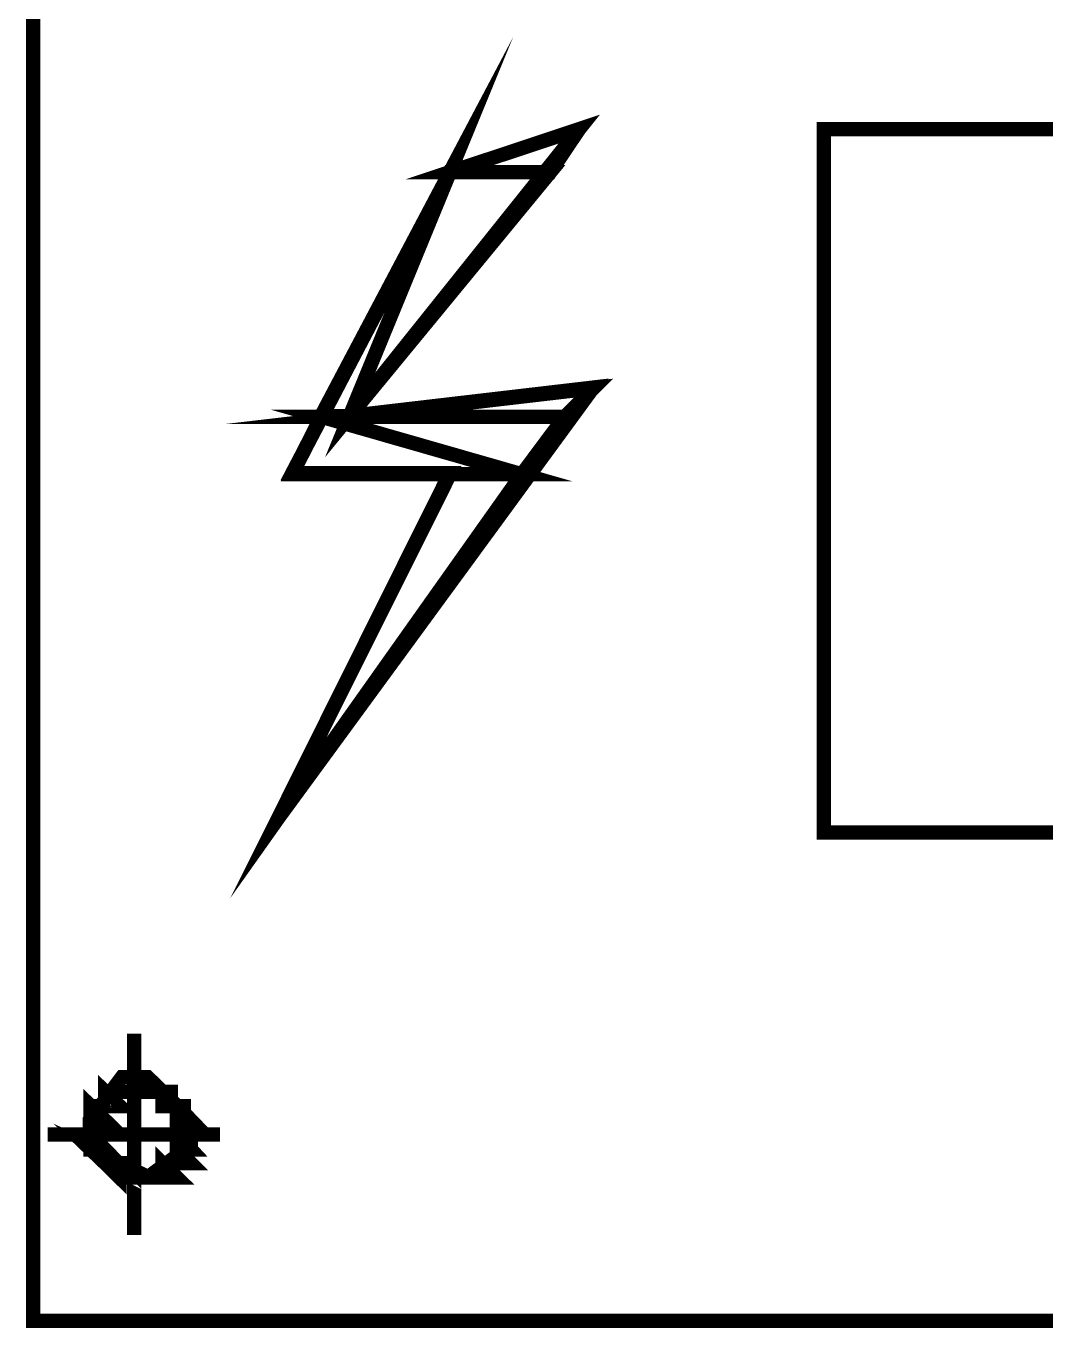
# Model space of a CAD drawing. Header units: metres. Extents: x -593 to 248, y 430 to 1024.
# Drawn here: x -262.924 to -259.913, y 605.545 to 609.388 of the extents above; entities that cross this region are included whole.
import ezdxf

# ---------------------------------------------------------------- set-up
doc = ezdxf.new("R2010")
doc.units = ezdxf.units.M
doc.header["$MEASUREMENT"] = 0
doc.layers.add('C00-00-00-BLACK', color=7, linetype='Continuous')

msp = doc.modelspace()

# ---------------------------------------------------------------- linework, layer by layer
at = {"layer": 'C00-00-00-BLACK', "const_width": 0.0423}
for points in [[(-262.903, 605.5657), (-255.693, 605.5657), (-255.693, 610.9067), (-262.903, 610.9067), (-262.903, 605.5657)], [(-261.6726, 608.9567), (-261.9685, 608.2367), (-262.0529, 608.2367), (-261.6726, 608.9567)], [(-261.2909, 609.0837), (-261.9685, 608.2367), (-261.2492, 608.3207), (-262.1795, 607.0497), (-261.6726, 608.0677), (-262.1382, 608.0677), (-261.6726, 608.9567), (-261.2909, 609.0837)], [(-261.2909, 609.0837), (-261.3762, 608.9567), (-261.6726, 608.9567), (-261.2909, 609.0837)], [(-260.5687, 609.0837), (-260.5687, 607.0067), (-257.9395, 607.0067), (-257.9395, 609.0837), (-260.5687, 609.0837)], [(-261.3762, 608.9567), (-261.6726, 608.9567), (-261.9685, 608.2367), (-261.3762, 608.9567)], [(-261.2492, 608.3187), (-261.3335, 608.2347), (-261.9685, 608.2347), (-261.2492, 608.3187)], [(-261.3335, 608.2347), (-262.0529, 608.2347), (-261.4602, 608.0647), (-261.3335, 608.2347)], [(-262.0529, 608.2347), (-261.4602, 608.0647), (-262.1382, 608.0647), (-262.0529, 608.2347)], [(-261.6726, 608.0647), (-261.4602, 608.0647), (-262.1795, 607.0497), (-261.6726, 608.0647)], [(-262.1382, 608.0647), (-261.6726, 608.0647), (-261.6295, 608.0647), (-262.1382, 608.0647)], [(-261.6726, 608.0647), (-261.4602, 608.0647), (-261.4175, 608.0647), (-261.6726, 608.0647)], [(-261.4602, 608.0647), (-261.4175, 608.0647), (-261.6726, 608.0647), (-261.4602, 608.0647)], [(-262.6053, 606.2847), (-262.564, 606.2417), (-262.6053, 606.2417), (-262.6053, 606.2847)], [(-262.4374, 606.1157), (-262.4374, 606.1577), (-262.5654, 606.2847), (-262.6081, 606.2847), (-262.6413, 606.2847), (-262.7362, 606.1577), (-262.7362, 606.1157), (-262.7362, 606.0837), (-262.6413, 605.9887), (-262.6081, 605.9887), (-262.5654, 605.9887), (-262.4374, 606.0837), (-262.4374, 606.1157)], [(-262.4374, 606.1157), (-262.4374, 606.1577), (-262.5654, 606.2847), (-262.6081, 606.2847), (-262.6413, 606.2847), (-262.7362, 606.1577), (-262.7362, 606.1157), (-262.7362, 606.0837), (-262.6413, 605.9887), (-262.6081, 605.9887), (-262.5654, 605.9887), (-262.4374, 606.0837), (-262.4374, 606.1157)], [(-262.4374, 606.1157), (-262.4374, 606.1577), (-262.5654, 606.2847), (-262.6081, 606.2847), (-262.6413, 606.2847), (-262.7362, 606.1577), (-262.7362, 606.1157), (-262.7362, 606.0837), (-262.6413, 605.9887), (-262.6081, 605.9887), (-262.5654, 605.9887), (-262.4374, 606.0837), (-262.4374, 606.1157)], [(-262.6907, 606.2417), (-262.6907, 606.1997), (-262.648, 606.1997), (-262.6907, 606.2417)], [(-262.6907, 606.1997), (-262.648, 606.1997), (-262.6907, 606.2417), (-262.6907, 606.1997)], [(-262.648, 606.2417), (-262.6907, 606.2417), (-262.648, 606.2417), (-262.648, 606.2417)], [(-262.6907, 606.2417), (-262.6907, 606.2417)], [(-262.6907, 606.2417), (-262.648, 606.2417), (-262.6053, 606.2417), (-262.6907, 606.2417)], [(-262.6907, 606.2417), (-262.648, 606.2417), (-262.648, 606.2417), (-262.6907, 606.2417)], [(-262.6907, 606.2417), (-262.648, 606.2417), (-262.648, 606.2417), (-262.6907, 606.2417)], [(-262.6053, 606.2417), (-262.564, 606.2417), (-262.648, 606.2417), (-262.6053, 606.2417)], [(-262.648, 606.2417), (-262.6053, 606.2417), (-262.5612, 606.2417), (-262.648, 606.2417)], [(-262.6053, 606.2417), (-262.5612, 606.2417), (-262.648, 606.2417), (-262.6053, 606.2417)], [(-262.6053, 606.2417), (-262.648, 606.2417), (-262.6053, 606.2417)], [(-262.648, 606.2417), (-262.6053, 606.2417), (-262.5612, 606.2417), (-262.648, 606.2417)], [(-262.648, 606.2417), (-262.648, 606.2417)], [(-262.648, 606.2417), (-262.6053, 606.2417), (-262.564, 606.2417), (-262.648, 606.2417)], [(-262.648, 606.2417), (-262.6053, 606.2417), (-262.6053, 606.2417), (-262.648, 606.2417)], [(-262.648, 606.2417), (-262.6053, 606.2417), (-262.6053, 606.2417), (-262.648, 606.2417)], [(-262.648, 606.2417), (-262.648, 606.2417)], [(-262.564, 606.2417), (-262.6053, 606.2417), (-262.564, 606.2417)], [(-262.6053, 606.2417), (-262.564, 606.2417), (-262.5213, 606.2417), (-262.6053, 606.2417)], [(-262.564, 606.2417), (-262.6053, 606.2417), (-262.564, 606.2417)], [(-262.6053, 606.2417), (-262.5612, 606.2417), (-262.5185, 606.2417), (-262.6053, 606.2417)], [(-262.5612, 606.2417), (-262.5185, 606.2417), (-262.6053, 606.2417), (-262.5612, 606.2417)], [(-262.564, 606.2417), (-262.5213, 606.2417), (-262.4758, 606.2417), (-262.564, 606.2417)], [(-262.5213, 606.2417), (-262.4758, 606.2417), (-262.564, 606.2417), (-262.5213, 606.2417)], [(-262.5213, 606.2417), (-262.564, 606.2417), (-262.5213, 606.2417)], [(-262.564, 606.2417), (-262.5213, 606.2417), (-262.4758, 606.2417), (-262.564, 606.2417)], [(-262.5213, 606.2417), (-262.4787, 606.1997), (-262.5213, 606.1997), (-262.5213, 606.2417)], [(-262.5213, 606.2417), (-262.4787, 606.2417), (-262.4787, 606.2417), (-262.5213, 606.2417)], [(-262.5213, 606.2417), (-262.4787, 606.2417), (-262.4787, 606.2417), (-262.5213, 606.2417)], [(-262.5213, 606.2417), (-262.4787, 606.2417), (-262.4787, 606.2417), (-262.5213, 606.2417)], [(-262.5213, 606.2417), (-262.4787, 606.2417), (-262.4787, 606.2417), (-262.5213, 606.2417)], [(-262.4787, 606.1997), (-262.5213, 606.2417), (-262.4787, 606.1997)], [(-262.7334, 606.1997), (-262.7334, 606.1577), (-262.6907, 606.1577), (-262.7334, 606.1997)], [(-262.7334, 606.1577), (-262.6907, 606.1577), (-262.7334, 606.1997), (-262.7334, 606.1577)], [(-262.6907, 606.1997), (-262.7334, 606.1997), (-262.6907, 606.1997), (-262.6907, 606.1997)], [(-262.7334, 606.1997), (-262.6907, 606.1997), (-262.6907, 606.1997), (-262.7334, 606.1997)], [(-262.7334, 606.1997), (-262.6907, 606.1997), (-262.6907, 606.1997), (-262.7334, 606.1997)], [(-262.7334, 606.1997), (-262.6907, 606.1997), (-262.6907, 606.1997), (-262.7334, 606.1997)], [(-262.6907, 606.1997), (-262.648, 606.1997), (-262.648, 606.1997), (-262.6907, 606.1997)], [(-262.6907, 606.1997), (-262.648, 606.1997), (-262.648, 606.1997), (-262.6907, 606.1997)], [(-262.4787, 606.1997), (-262.5213, 606.1997), (-262.4787, 606.1997)], [(-262.5213, 606.1997), (-262.4787, 606.1997), (-262.4374, 606.1997), (-262.5213, 606.1997)], [(-262.4787, 606.1997), (-262.4787, 606.1577), (-262.4374, 606.1577), (-262.4787, 606.1997)], [(-262.4787, 606.1577), (-262.4374, 606.1577), (-262.4787, 606.1997), (-262.4787, 606.1577)], [(-262.4787, 606.1997), (-262.4374, 606.1997), (-262.4374, 606.1997), (-262.4787, 606.1997)], [(-262.4787, 606.1997), (-262.4374, 606.1997), (-262.4374, 606.1997), (-262.4787, 606.1997)], [(-262.4787, 606.1997), (-262.4374, 606.1997), (-262.4374, 606.1997), (-262.4787, 606.1997)], [(-262.4787, 606.1997), (-262.4374, 606.1997), (-262.4374, 606.1997), (-262.4787, 606.1997)], [(-262.7334, 606.1577), (-262.7334, 606.1157), (-262.6907, 606.1157), (-262.7334, 606.1577)], [(-262.7334, 606.1157), (-262.6907, 606.1157), (-262.7334, 606.1577), (-262.7334, 606.1157)], [(-262.7334, 606.1577), (-262.6907, 606.1577), (-262.6907, 606.1577), (-262.7334, 606.1577)], [(-262.7334, 606.1577), (-262.6907, 606.1577), (-262.6907, 606.1577), (-262.7334, 606.1577)], [(-262.7334, 606.1577), (-262.6907, 606.1577), (-262.6907, 606.1577), (-262.7334, 606.1577)], [(-262.7334, 606.1577), (-262.6907, 606.1577), (-262.6907, 606.1577), (-262.7334, 606.1577)], [(-262.7334, 606.1577), (-262.6907, 606.1577), (-262.6907, 606.1577), (-262.7334, 606.1577)], [(-262.7334, 606.1577), (-262.6907, 606.1577), (-262.6907, 606.1577), (-262.7334, 606.1577)], [(-262.4787, 606.1577), (-262.4787, 606.1157), (-262.4374, 606.1157), (-262.4787, 606.1577)], [(-262.4787, 606.1157), (-262.4374, 606.1157), (-262.4787, 606.1577), (-262.4787, 606.1157)], [(-262.4787, 606.1577), (-262.4374, 606.1577), (-262.4374, 606.1577), (-262.4787, 606.1577)], [(-262.4787, 606.1577), (-262.4374, 606.1577), (-262.4374, 606.1577), (-262.4787, 606.1577)], [(-262.4787, 606.1577), (-262.4374, 606.1577), (-262.4374, 606.1577), (-262.4787, 606.1577)], [(-262.4787, 606.1577), (-262.4374, 606.1577), (-262.4374, 606.1577), (-262.4787, 606.1577)], [(-262.4787, 606.1577), (-262.4374, 606.1577), (-262.4374, 606.1577), (-262.4787, 606.1577)], [(-262.4787, 606.1577), (-262.4374, 606.1577), (-262.4374, 606.1577), (-262.4787, 606.1577)], [(-262.7334, 606.0717), (-262.6907, 606.0307), (-262.648, 606.0307), (-262.7334, 606.0717)], [(-262.6907, 606.0307), (-262.648, 606.0307), (-262.7334, 606.0717), (-262.6907, 606.0307)], [(-262.7334, 606.1157), (-262.7334, 606.0717), (-262.6907, 606.0717), (-262.7334, 606.1157)], [(-262.7334, 606.0717), (-262.6907, 606.0717), (-262.7334, 606.1157), (-262.7334, 606.0717)], [(-262.4787, 606.1157), (-262.4787, 606.0717), (-262.4374, 606.0717), (-262.4787, 606.1157)], [(-262.4787, 606.0717), (-262.4374, 606.0717), (-262.4787, 606.1157), (-262.4787, 606.0717)], [(-262.648, 605.9887), (-262.6053, 605.9887), (-262.6907, 606.0307), (-262.648, 605.9887)], [(-262.7334, 606.1157), (-262.6907, 606.1157), (-262.6907, 606.1157), (-262.7334, 606.1157)], [(-262.7334, 606.1157), (-262.6907, 606.1157), (-262.6907, 606.1157), (-262.7334, 606.1157)], [(-262.4787, 606.1157), (-262.4374, 606.1157), (-262.4374, 606.1157), (-262.4787, 606.1157)], [(-262.4787, 606.1157), (-262.4374, 606.1157), (-262.4374, 606.1157), (-262.4787, 606.1157)], [(-262.4787, 606.1157), (-262.4374, 606.1157), (-262.4374, 606.1157), (-262.4787, 606.1157)], [(-262.4787, 606.1157), (-262.4374, 606.1157), (-262.4374, 606.1157), (-262.4787, 606.1157)], [(-262.4787, 606.0717), (-262.4787, 606.0307), (-262.4374, 606.0307), (-262.4787, 606.0717)], [(-262.4787, 606.0307), (-262.4374, 606.0307), (-262.4787, 606.0717), (-262.4787, 606.0307)], [(-262.7334, 606.0717), (-262.6907, 606.0717), (-262.6907, 606.0717), (-262.7334, 606.0717)], [(-262.7334, 606.0717), (-262.6907, 606.0717), (-262.6907, 606.0717), (-262.7334, 606.0717)], [(-262.7334, 606.0717), (-262.6907, 606.0717), (-262.6907, 606.0717), (-262.7334, 606.0717)], [(-262.7334, 606.0717), (-262.6907, 606.0717), (-262.6907, 606.0717), (-262.7334, 606.0717)], [(-262.7334, 606.0717), (-262.6907, 606.0717), (-262.6907, 606.0717), (-262.7334, 606.0717)], [(-262.7334, 606.0717), (-262.6907, 606.0717), (-262.6907, 606.0717), (-262.7334, 606.0717)], [(-262.5213, 606.0307), (-262.5213, 605.9887), (-262.4787, 605.9887), (-262.5213, 606.0307)], [(-262.5213, 605.9887), (-262.4787, 605.9887), (-262.5213, 606.0307), (-262.5213, 605.9887)], [(-262.4787, 606.0717), (-262.4374, 606.0717), (-262.4374, 606.0717), (-262.4787, 606.0717)], [(-262.4787, 606.0717), (-262.4374, 606.0717), (-262.4374, 606.0717), (-262.4787, 606.0717)], [(-262.4787, 606.0717), (-262.4374, 606.0717), (-262.4374, 606.0717), (-262.4787, 606.0717)], [(-262.4787, 606.0717), (-262.4374, 606.0717), (-262.4374, 606.0717), (-262.4787, 606.0717)], [(-262.648, 605.9887), (-262.6907, 606.0307), (-262.648, 606.0307), (-262.648, 605.9887)], [(-262.6907, 606.0307), (-262.648, 606.0307), (-262.648, 606.0307), (-262.6907, 606.0307)], [(-262.6907, 606.0307), (-262.648, 606.0307), (-262.648, 606.0307), (-262.6907, 606.0307)], [(-262.6907, 606.0307), (-262.648, 606.0307), (-262.648, 606.0307), (-262.6907, 606.0307)], [(-262.6907, 606.0307), (-262.648, 606.0307), (-262.648, 606.0307), (-262.6907, 606.0307)], [(-262.6907, 606.0307), (-262.648, 606.0307), (-262.648, 606.0307), (-262.6907, 606.0307)], [(-262.6907, 606.0307), (-262.648, 606.0307), (-262.648, 606.0307), (-262.6907, 606.0307)], [(-262.6907, 606.0307), (-262.6452, 606.0307), (-262.6039, 606.0307), (-262.6907, 606.0307)], [(-262.6452, 606.0307), (-262.6039, 606.0307), (-262.6907, 606.0307), (-262.6452, 606.0307)], [(-262.4787, 606.0307), (-262.5213, 606.0307), (-262.4787, 606.0307), (-262.4787, 606.0307)], [(-262.5213, 606.0307), (-262.5213, 606.0307)], [(-262.5213, 606.0307), (-262.4787, 606.0307), (-262.4374, 606.0307), (-262.5213, 606.0307)], [(-262.5213, 606.0307), (-262.4787, 606.0307), (-262.4787, 606.0307), (-262.5213, 606.0307)], [(-262.5213, 606.0307), (-262.4787, 606.0307), (-262.4787, 606.0307), (-262.5213, 606.0307)], [(-262.4787, 606.0307), (-262.4374, 606.0307), (-262.4374, 606.0307), (-262.4787, 606.0307)], [(-262.4787, 606.0307), (-262.4374, 606.0307), (-262.4374, 606.0307), (-262.4787, 606.0307)], [(-262.4787, 606.0307), (-262.4787, 606.0307)], [(-262.648, 605.9887), (-262.6053, 605.9887), (-262.6053, 605.9887), (-262.648, 605.9887)], [(-262.648, 605.9887), (-262.6053, 605.9887), (-262.6053, 605.9887), (-262.648, 605.9887)], [(-262.648, 605.9887), (-262.6039, 605.9887), (-262.5612, 605.9887), (-262.648, 605.9887)], [(-262.6039, 605.9887), (-262.5612, 605.9887), (-262.648, 605.9887), (-262.6039, 605.9887)], [(-262.648, 605.9887), (-262.6039, 605.9887), (-262.5612, 605.9887), (-262.648, 605.9887)], [(-262.6039, 605.9887), (-262.5612, 605.9887), (-262.648, 605.9887), (-262.6039, 605.9887)], [(-262.648, 605.9887), (-262.6053, 605.9887), (-262.564, 605.9887), (-262.648, 605.9887)], [(-262.6053, 605.9887), (-262.564, 605.9887), (-262.648, 605.9887), (-262.6053, 605.9887)], [(-262.6053, 605.9887), (-262.648, 605.9887), (-262.564, 605.9887), (-262.6053, 605.9887)], [(-262.648, 605.9887), (-262.564, 605.9887), (-262.5213, 605.9887), (-262.648, 605.9887)], [(-262.564, 605.9887), (-262.6053, 605.9887), (-262.564, 605.9887), (-262.564, 605.9887)], [(-262.564, 605.9887), (-262.5213, 605.9887), (-262.6053, 605.9887), (-262.564, 605.9887)], [(-262.564, 605.9887), (-262.6053, 605.9887), (-262.564, 605.9887)], [(-262.6053, 605.9887), (-262.564, 605.9887), (-262.5213, 605.9887), (-262.6053, 605.9887)], [(-262.5213, 605.9887), (-262.564, 605.9887), (-262.5213, 605.9887), (-262.5213, 605.9887)], [(-262.564, 605.9887), (-262.564, 605.9887)], [(-262.564, 605.9887), (-262.5213, 605.9887), (-262.4787, 605.9887), (-262.564, 605.9887)], [(-262.564, 605.9887), (-262.5213, 605.9887), (-262.5213, 605.9887), (-262.564, 605.9887)], [(-262.564, 605.9887), (-262.5213, 605.9887), (-262.5213, 605.9887), (-262.564, 605.9887)], [(-262.564, 605.9887), (-262.564, 605.9887)], [(-262.5213, 605.9887), (-262.5213, 605.9887)]]:
    msp.add_lwpolyline(points, close=True, dxfattribs=at)
at = {"layer": 'C00-00-00-BLACK'}
for points in [[(-261.2909, 609.0837), (-261.3762, 608.9567), (-261.6726, 608.9567), (-261.2909, 609.0837)], [(-261.6726, 608.9567), (-261.9685, 608.2367), (-262.0529, 608.2367), (-261.6726, 608.9567)], [(-261.3762, 608.9567), (-261.6726, 608.9567), (-261.9685, 608.2367), (-261.3762, 608.9567)], [(-261.2492, 608.3187), (-261.3335, 608.2347), (-261.9685, 608.2347), (-261.2492, 608.3187)], [(-262.0529, 608.2347), (-261.4602, 608.0647), (-262.1382, 608.0647), (-262.0529, 608.2347)], [(-261.3335, 608.2347), (-262.0529, 608.2347), (-261.4602, 608.0647), (-261.3335, 608.2347)], [(-261.6726, 608.0647), (-261.4602, 608.0647), (-262.1795, 607.0497), (-261.6726, 608.0647)], [(-262.1382, 608.0647), (-261.6726, 608.0647), (-261.6295, 608.0647), (-262.1382, 608.0647)], [(-261.6726, 608.0647), (-261.4602, 608.0647), (-261.4175, 608.0647), (-261.6726, 608.0647)], [(-261.4602, 608.0647), (-261.4175, 608.0647), (-261.6726, 608.0647), (-261.4602, 608.0647)], [(-262.6053, 606.2847), (-262.564, 606.2417), (-262.6053, 606.2417), (-262.6053, 606.2847)], [(-262.648, 606.2417), (-262.6907, 606.2417), (-262.648, 606.2417), (-262.648, 606.2417)], [(-262.6907, 606.2417), (-262.648, 606.2417), (-262.6053, 606.2417), (-262.6907, 606.2417)], [(-262.6907, 606.2417), (-262.648, 606.2417), (-262.648, 606.2417), (-262.6907, 606.2417)], [(-262.6907, 606.2417), (-262.648, 606.2417), (-262.648, 606.2417), (-262.6907, 606.2417)], [(-262.6907, 606.2417), (-262.6907, 606.1997), (-262.648, 606.1997), (-262.6907, 606.2417)], [(-262.6907, 606.1997), (-262.648, 606.1997), (-262.6907, 606.2417), (-262.6907, 606.1997)], [(-262.6053, 606.2417), (-262.564, 606.2417), (-262.648, 606.2417), (-262.6053, 606.2417)], [(-262.648, 606.2417), (-262.6053, 606.2417), (-262.5612, 606.2417), (-262.648, 606.2417)], [(-262.6053, 606.2417), (-262.5612, 606.2417), (-262.648, 606.2417), (-262.6053, 606.2417)], [(-262.6053, 606.2417), (-262.648, 606.2417), (-262.6053, 606.2417)], [(-262.648, 606.2417), (-262.6053, 606.2417), (-262.5612, 606.2417), (-262.648, 606.2417)], [(-262.648, 606.2417), (-262.6053, 606.2417), (-262.564, 606.2417), (-262.648, 606.2417)], [(-262.648, 606.2417), (-262.6053, 606.2417), (-262.6053, 606.2417), (-262.648, 606.2417)], [(-262.648, 606.2417), (-262.6053, 606.2417), (-262.6053, 606.2417), (-262.648, 606.2417)], [(-262.564, 606.2417), (-262.6053, 606.2417), (-262.564, 606.2417)], [(-262.6053, 606.2417), (-262.564, 606.2417), (-262.5213, 606.2417), (-262.6053, 606.2417)], [(-262.564, 606.2417), (-262.6053, 606.2417), (-262.564, 606.2417)], [(-262.6053, 606.2417), (-262.5612, 606.2417), (-262.5185, 606.2417), (-262.6053, 606.2417)], [(-262.5612, 606.2417), (-262.5185, 606.2417), (-262.6053, 606.2417), (-262.5612, 606.2417)], [(-262.564, 606.2417), (-262.5213, 606.2417), (-262.4758, 606.2417), (-262.564, 606.2417)], [(-262.5213, 606.2417), (-262.4758, 606.2417), (-262.564, 606.2417), (-262.5213, 606.2417)], [(-262.5213, 606.2417), (-262.564, 606.2417), (-262.5213, 606.2417)], [(-262.564, 606.2417), (-262.5213, 606.2417), (-262.4758, 606.2417), (-262.564, 606.2417)], [(-262.5213, 606.2417), (-262.4787, 606.2417), (-262.4787, 606.2417), (-262.5213, 606.2417)], [(-262.5213, 606.2417), (-262.4787, 606.2417), (-262.4787, 606.2417), (-262.5213, 606.2417)], [(-262.5213, 606.2417), (-262.4787, 606.2417), (-262.4787, 606.2417), (-262.5213, 606.2417)], [(-262.5213, 606.2417), (-262.4787, 606.2417), (-262.4787, 606.2417), (-262.5213, 606.2417)], [(-262.4787, 606.1997), (-262.5213, 606.2417), (-262.4787, 606.1997)], [(-262.5213, 606.2417), (-262.4787, 606.1997), (-262.5213, 606.1997), (-262.5213, 606.2417)], [(-262.6907, 606.1997), (-262.7334, 606.1997), (-262.6907, 606.1997), (-262.6907, 606.1997)], [(-262.7334, 606.1997), (-262.6907, 606.1997), (-262.6907, 606.1997), (-262.7334, 606.1997)], [(-262.7334, 606.1997), (-262.6907, 606.1997), (-262.6907, 606.1997), (-262.7334, 606.1997)], [(-262.7334, 606.1997), (-262.6907, 606.1997), (-262.6907, 606.1997), (-262.7334, 606.1997)], [(-262.7334, 606.1997), (-262.7334, 606.1577), (-262.6907, 606.1577), (-262.7334, 606.1997)], [(-262.7334, 606.1577), (-262.6907, 606.1577), (-262.7334, 606.1997), (-262.7334, 606.1577)], [(-262.6907, 606.1997), (-262.648, 606.1997), (-262.648, 606.1997), (-262.6907, 606.1997)], [(-262.6907, 606.1997), (-262.648, 606.1997), (-262.648, 606.1997), (-262.6907, 606.1997)], [(-262.4787, 606.1997), (-262.5213, 606.1997), (-262.4787, 606.1997)], [(-262.5213, 606.1997), (-262.4787, 606.1997), (-262.4374, 606.1997), (-262.5213, 606.1997)], [(-262.4787, 606.1997), (-262.4374, 606.1997), (-262.4374, 606.1997), (-262.4787, 606.1997)], [(-262.4787, 606.1997), (-262.4374, 606.1997), (-262.4374, 606.1997), (-262.4787, 606.1997)], [(-262.4787, 606.1997), (-262.4374, 606.1997), (-262.4374, 606.1997), (-262.4787, 606.1997)], [(-262.4787, 606.1997), (-262.4374, 606.1997), (-262.4374, 606.1997), (-262.4787, 606.1997)], [(-262.4787, 606.1997), (-262.4787, 606.1577), (-262.4374, 606.1577), (-262.4787, 606.1997)], [(-262.4787, 606.1577), (-262.4374, 606.1577), (-262.4787, 606.1997), (-262.4787, 606.1577)], [(-262.7334, 606.1577), (-262.6907, 606.1577), (-262.6907, 606.1577), (-262.7334, 606.1577)], [(-262.7334, 606.1577), (-262.6907, 606.1577), (-262.6907, 606.1577), (-262.7334, 606.1577)], [(-262.7334, 606.1577), (-262.6907, 606.1577), (-262.6907, 606.1577), (-262.7334, 606.1577)], [(-262.7334, 606.1577), (-262.6907, 606.1577), (-262.6907, 606.1577), (-262.7334, 606.1577)], [(-262.7334, 606.1577), (-262.6907, 606.1577), (-262.6907, 606.1577), (-262.7334, 606.1577)], [(-262.7334, 606.1577), (-262.6907, 606.1577), (-262.6907, 606.1577), (-262.7334, 606.1577)], [(-262.7334, 606.1577), (-262.7334, 606.1157), (-262.6907, 606.1157), (-262.7334, 606.1577)], [(-262.7334, 606.1157), (-262.6907, 606.1157), (-262.7334, 606.1577), (-262.7334, 606.1157)], [(-262.4787, 606.1577), (-262.4374, 606.1577), (-262.4374, 606.1577), (-262.4787, 606.1577)], [(-262.4787, 606.1577), (-262.4374, 606.1577), (-262.4374, 606.1577), (-262.4787, 606.1577)], [(-262.4787, 606.1577), (-262.4374, 606.1577), (-262.4374, 606.1577), (-262.4787, 606.1577)], [(-262.4787, 606.1577), (-262.4374, 606.1577), (-262.4374, 606.1577), (-262.4787, 606.1577)], [(-262.4787, 606.1577), (-262.4374, 606.1577), (-262.4374, 606.1577), (-262.4787, 606.1577)], [(-262.4787, 606.1577), (-262.4374, 606.1577), (-262.4374, 606.1577), (-262.4787, 606.1577)], [(-262.4787, 606.1577), (-262.4787, 606.1157), (-262.4374, 606.1157), (-262.4787, 606.1577)], [(-262.4787, 606.1157), (-262.4374, 606.1157), (-262.4787, 606.1577), (-262.4787, 606.1157)], [(-262.7334, 606.1157), (-262.6907, 606.1157), (-262.6907, 606.1157), (-262.7334, 606.1157)], [(-262.7334, 606.1157), (-262.6907, 606.1157), (-262.6907, 606.1157), (-262.7334, 606.1157)], [(-262.7334, 606.1157), (-262.7334, 606.0717), (-262.6907, 606.0717), (-262.7334, 606.1157)], [(-262.7334, 606.0717), (-262.6907, 606.0717), (-262.7334, 606.1157), (-262.7334, 606.0717)], [(-262.4787, 606.1157), (-262.4374, 606.1157), (-262.4374, 606.1157), (-262.4787, 606.1157)], [(-262.4787, 606.1157), (-262.4374, 606.1157), (-262.4374, 606.1157), (-262.4787, 606.1157)], [(-262.4787, 606.1157), (-262.4374, 606.1157), (-262.4374, 606.1157), (-262.4787, 606.1157)], [(-262.4787, 606.1157), (-262.4374, 606.1157), (-262.4374, 606.1157), (-262.4787, 606.1157)], [(-262.4787, 606.1157), (-262.4787, 606.0717), (-262.4374, 606.0717), (-262.4787, 606.1157)], [(-262.4787, 606.0717), (-262.4374, 606.0717), (-262.4787, 606.1157), (-262.4787, 606.0717)], [(-262.7334, 606.0717), (-262.6907, 606.0717), (-262.6907, 606.0717), (-262.7334, 606.0717)], [(-262.7334, 606.0717), (-262.6907, 606.0717), (-262.6907, 606.0717), (-262.7334, 606.0717)], [(-262.7334, 606.0717), (-262.6907, 606.0717), (-262.6907, 606.0717), (-262.7334, 606.0717)], [(-262.7334, 606.0717), (-262.6907, 606.0717), (-262.6907, 606.0717), (-262.7334, 606.0717)], [(-262.7334, 606.0717), (-262.6907, 606.0717), (-262.6907, 606.0717), (-262.7334, 606.0717)], [(-262.7334, 606.0717), (-262.6907, 606.0717), (-262.6907, 606.0717), (-262.7334, 606.0717)], [(-262.7334, 606.0717), (-262.6907, 606.0307), (-262.648, 606.0307), (-262.7334, 606.0717)], [(-262.6907, 606.0307), (-262.648, 606.0307), (-262.7334, 606.0717), (-262.6907, 606.0307)], [(-262.4787, 606.0717), (-262.4374, 606.0717), (-262.4374, 606.0717), (-262.4787, 606.0717)], [(-262.4787, 606.0717), (-262.4374, 606.0717), (-262.4374, 606.0717), (-262.4787, 606.0717)], [(-262.4787, 606.0717), (-262.4374, 606.0717), (-262.4374, 606.0717), (-262.4787, 606.0717)], [(-262.4787, 606.0717), (-262.4374, 606.0717), (-262.4374, 606.0717), (-262.4787, 606.0717)], [(-262.4787, 606.0717), (-262.4787, 606.0307), (-262.4374, 606.0307), (-262.4787, 606.0717)], [(-262.4787, 606.0307), (-262.4374, 606.0307), (-262.4787, 606.0717), (-262.4787, 606.0307)], [(-262.6907, 606.0307), (-262.648, 606.0307), (-262.648, 606.0307), (-262.6907, 606.0307)], [(-262.6907, 606.0307), (-262.648, 606.0307), (-262.648, 606.0307), (-262.6907, 606.0307)], [(-262.6907, 606.0307), (-262.648, 606.0307), (-262.648, 606.0307), (-262.6907, 606.0307)], [(-262.6907, 606.0307), (-262.648, 606.0307), (-262.648, 606.0307), (-262.6907, 606.0307)], [(-262.6907, 606.0307), (-262.648, 606.0307), (-262.648, 606.0307), (-262.6907, 606.0307)], [(-262.6907, 606.0307), (-262.648, 606.0307), (-262.648, 606.0307), (-262.6907, 606.0307)], [(-262.6907, 606.0307), (-262.6452, 606.0307), (-262.6039, 606.0307), (-262.6907, 606.0307)], [(-262.6452, 606.0307), (-262.6039, 606.0307), (-262.6907, 606.0307), (-262.6452, 606.0307)], [(-262.648, 605.9887), (-262.6053, 605.9887), (-262.6907, 606.0307), (-262.648, 605.9887)], [(-262.648, 605.9887), (-262.6907, 606.0307), (-262.648, 606.0307), (-262.648, 605.9887)], [(-262.4787, 606.0307), (-262.5213, 606.0307), (-262.4787, 606.0307), (-262.4787, 606.0307)], [(-262.5213, 606.0307), (-262.4787, 606.0307), (-262.4374, 606.0307), (-262.5213, 606.0307)], [(-262.5213, 606.0307), (-262.4787, 606.0307), (-262.4787, 606.0307), (-262.5213, 606.0307)], [(-262.5213, 606.0307), (-262.4787, 606.0307), (-262.4787, 606.0307), (-262.5213, 606.0307)], [(-262.5213, 606.0307), (-262.5213, 605.9887), (-262.4787, 605.9887), (-262.5213, 606.0307)], [(-262.5213, 605.9887), (-262.4787, 605.9887), (-262.5213, 606.0307), (-262.5213, 605.9887)], [(-262.4787, 606.0307), (-262.4374, 606.0307), (-262.4374, 606.0307), (-262.4787, 606.0307)], [(-262.4787, 606.0307), (-262.4374, 606.0307), (-262.4374, 606.0307), (-262.4787, 606.0307)], [(-262.648, 605.9887), (-262.6053, 605.9887), (-262.6053, 605.9887), (-262.648, 605.9887)], [(-262.648, 605.9887), (-262.6053, 605.9887), (-262.6053, 605.9887), (-262.648, 605.9887)], [(-262.648, 605.9887), (-262.6039, 605.9887), (-262.5612, 605.9887), (-262.648, 605.9887)], [(-262.6039, 605.9887), (-262.5612, 605.9887), (-262.648, 605.9887), (-262.6039, 605.9887)], [(-262.648, 605.9887), (-262.6039, 605.9887), (-262.5612, 605.9887), (-262.648, 605.9887)], [(-262.6039, 605.9887), (-262.5612, 605.9887), (-262.648, 605.9887), (-262.6039, 605.9887)], [(-262.648, 605.9887), (-262.6053, 605.9887), (-262.564, 605.9887), (-262.648, 605.9887)], [(-262.6053, 605.9887), (-262.564, 605.9887), (-262.648, 605.9887), (-262.6053, 605.9887)], [(-262.6053, 605.9887), (-262.648, 605.9887), (-262.564, 605.9887), (-262.6053, 605.9887)], [(-262.648, 605.9887), (-262.564, 605.9887), (-262.5213, 605.9887), (-262.648, 605.9887)], [(-262.564, 605.9887), (-262.6053, 605.9887), (-262.564, 605.9887), (-262.564, 605.9887)], [(-262.564, 605.9887), (-262.5213, 605.9887), (-262.6053, 605.9887), (-262.564, 605.9887)], [(-262.564, 605.9887), (-262.6053, 605.9887), (-262.564, 605.9887)], [(-262.6053, 605.9887), (-262.564, 605.9887), (-262.5213, 605.9887), (-262.6053, 605.9887)], [(-262.5213, 605.9887), (-262.564, 605.9887), (-262.5213, 605.9887), (-262.5213, 605.9887)], [(-262.564, 605.9887), (-262.5213, 605.9887), (-262.4787, 605.9887), (-262.564, 605.9887)], [(-262.564, 605.9887), (-262.5213, 605.9887), (-262.5213, 605.9887), (-262.564, 605.9887)], [(-262.564, 605.9887), (-262.5213, 605.9887), (-262.5213, 605.9887), (-262.564, 605.9887)]]:
    msp.add_lwpolyline(points, close=True, dxfattribs=at)
at = {"layer": 'C00-00-00-BLACK', "const_width": 0.0423}
for points in [[(-262.6053, 606.4137), (-262.6053, 605.8187)], [(-262.8604, 606.1157), (-262.3517, 606.1157)]]:
    msp.add_lwpolyline(points, dxfattribs=at)

doc.saveas('drawing.dxf')
